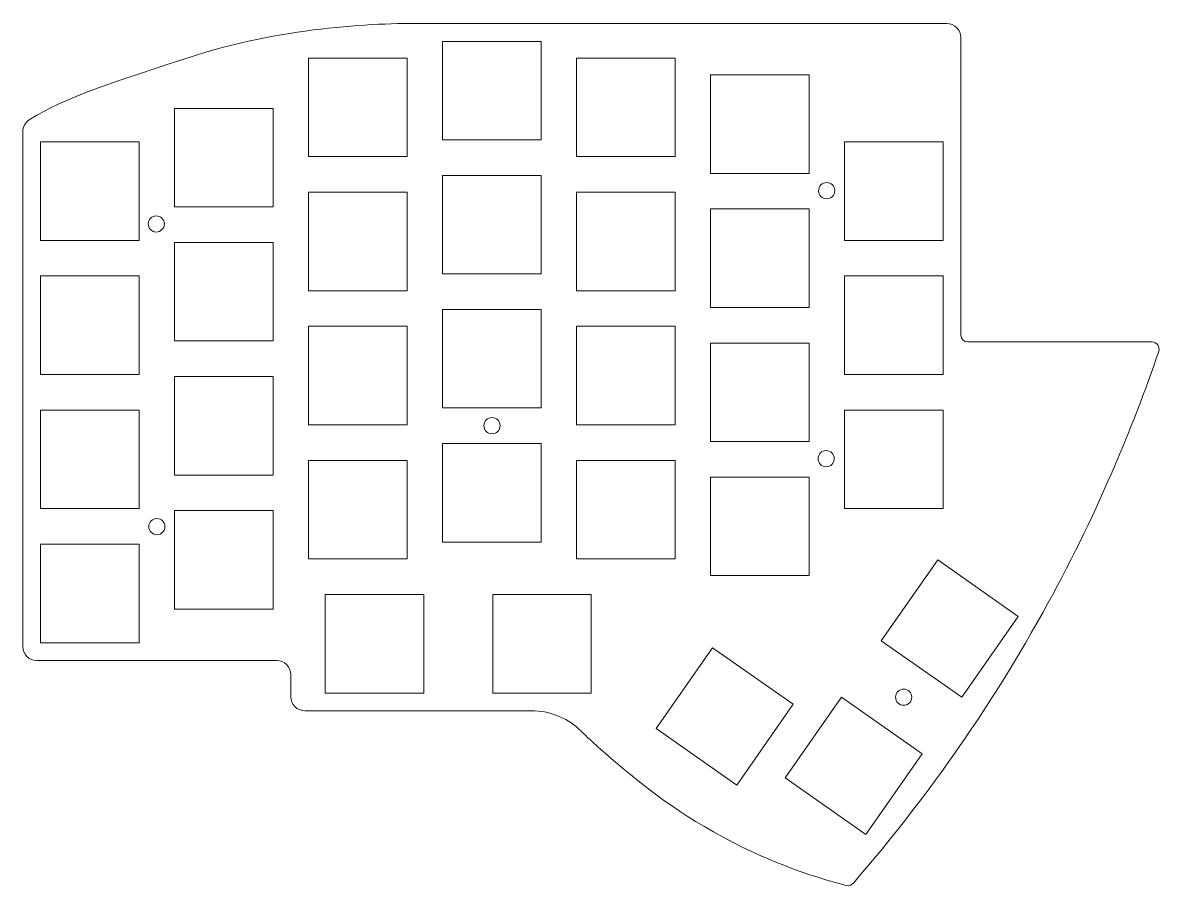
# Model space of a CAD drawing. Header units: millimetres. Extents: x 57 to 219, y -161 to -38.
import ezdxf

# ---------------------------------------------------------------- set-up
doc = ezdxf.new("R2010")
doc.units = ezdxf.units.MM
doc.header["$MEASUREMENT"] = 0
doc.layers.add('plate', color=7, linetype='Continuous', lineweight=0)
doc.layers.add('screws', color=7, linetype='Continuous', lineweight=0)

# ---------------------------------------------------------------- blocks, each defined once
blk = doc.blocks.new('Block_0')
at = {"layer": 'plate', "color": 250, "lineweight": 20, "true_color": 0x231f20}
for points in [[(130.83, -40.63), (116.83, -40.63), (116.83, -54.62), (130.83, -54.62)], [(111.78, -43.01), (97.78, -43.01), (97.78, -57.01), (111.78, -57.01)], [(149.88, -43.01), (135.88, -43.01), (135.88, -57.01), (149.88, -57.01)], [(168.93, -45.39), (154.93, -45.39), (154.93, -59.39), (168.93, -59.39)], [(92.73, -50.15), (78.73, -50.15), (78.73, -64.15), (92.73, -64.15)], [(73.68, -54.91), (59.68, -54.91), (59.68, -68.91), (73.68, -68.91)], [(187.98, -54.91), (173.98, -54.91), (173.98, -68.91), (187.98, -68.91)], [(130.83, -59.68), (116.83, -59.68), (116.83, -73.67), (130.83, -73.67)], [(111.78, -62.06), (97.78, -62.06), (97.78, -76.06), (111.78, -76.06)], [(149.88, -62.06), (135.88, -62.06), (135.88, -76.06), (149.88, -76.06)], [(168.93, -64.44), (154.93, -64.44), (154.93, -78.44), (168.93, -78.44)], [(92.73, -69.2), (78.73, -69.2), (78.73, -83.2), (92.73, -83.2)], [(59.68, -73.96), (59.68, -87.96), (73.68, -87.96), (73.68, -73.96)], [(187.98, -87.96), (187.98, -73.96), (173.98, -73.96), (173.98, -87.96)], [(130.83, -92.72), (130.83, -78.73), (116.83, -78.73), (116.83, -92.72)], [(111.78, -95.11), (111.78, -81.11), (97.78, -81.11), (97.78, -95.11)], [(149.88, -95.11), (149.88, -81.11), (135.88, -81.11), (135.88, -95.11)], [(168.93, -97.49), (168.93, -83.49), (154.93, -83.49), (154.93, -97.49)], [(78.73, -102.25), (92.73, -102.25), (92.73, -88.25), (78.73, -88.25)], [(59.68, -107.01), (73.68, -107.01), (73.68, -93.01), (59.68, -93.01)], [(173.98, -107.01), (187.98, -107.01), (187.98, -93.01), (173.98, -93.01)], [(130.83, -97.78), (116.83, -97.78), (116.83, -111.77), (130.83, -111.77)], [(111.78, -100.16), (97.78, -100.16), (97.78, -114.16), (111.78, -114.16)], [(135.88, -114.16), (149.88, -114.16), (149.88, -100.16), (135.88, -100.16)], [(154.93, -116.54), (168.93, -116.54), (168.93, -102.54), (154.93, -102.54)], [(78.73, -121.3), (92.73, -121.3), (92.73, -107.3), (78.73, -107.3)], [(59.68, -126.06), (73.68, -126.06), (73.68, -112.06), (59.68, -112.06)], [(187.21, -114.31), (179.18, -125.78), (190.64, -133.81), (198.67, -122.34)], [(100.16, -133.21), (114.16, -133.21), (114.16, -119.21), (100.16, -119.21)], [(123.97, -133.21), (137.97, -133.21), (137.97, -119.21), (123.97, -119.21)], [(155.21, -126.79), (147.18, -138.26), (158.65, -146.29), (166.68, -134.82)], [(165.52, -145.28), (176.99, -153.31), (185.02, -141.84), (173.55, -133.81)]]:
    blk.add_lwpolyline(points, close=True, dxfattribs=at)

msp = doc.modelspace()

# ---------------------------------------------------------------- linework, layer by layer
at = {"layer": 'plate', "color": 250, "lineweight": 20, "true_color": 0x231f20}
msp.add_open_spline([(175.27, -160.16), (175.03, -160.5), (174.6, -160.66), (174.2, -160.56), (166.72, -158.61), (160.85, -155.93), (156.71, -153.7), (149.34, -149.73), (144.21, -145.42), (141.11, -142.78), (139.05, -141.03), (137.39, -139.47), (136.21, -138.33), (134.37, -136.66), (131.97, -135.73), (129.49, -135.73), (129.49, -135.73), (97.25, -135.73), (97.25, -135.73), (96.15, -135.73), (95.25, -134.84), (95.25, -133.73), (95.25, -133.73), (95.25, -130.59), (95.25, -130.59), (95.25, -129.48), (94.35, -128.59), (93.25, -128.59), (93.25, -128.59), (59.15, -128.59), (59.15, -128.59), (58.05, -128.59), (57.15, -127.69), (57.15, -126.59), (57.15, -126.59), (57.15, -53.46), (57.15, -53.46), (57.15, -52.78), (57.5, -52.14), (58.08, -51.77), (63.55, -48.31), (71.21, -46.1), (80.96, -42.86), (93.48, -38.7), (106.87, -37.99), (114.3, -38.1), (114.3, -38.1), (188.5, -38.1), (188.5, -38.1), (189.6, -38.1), (190.5, -39), (190.5, -40.1), (190.5, -40.1), (190.5, -82.34), (190.5, -82.34), (190.5, -82.9), (190.95, -83.34), (191.5, -83.34), (191.5, -83.34), (217.68, -83.34), (217.68, -83.34), (218.37, -83.34), (218.85, -84.02), (218.63, -84.67), (214.93, -95.53), (209.7, -108.21), (202.19, -121.72), (193.31, -137.7), (183.69, -150.45), (175.27, -160.16)], degree=3, knots=[0, 0, 0, 0, 1, 1, 1, 2, 2, 2, 3, 3, 3, 4, 4, 4, 5, 5, 5, 6, 6, 6, 7, 7, 7, 8, 8, 8, 9, 9, 9, 10, 10, 10, 11, 11, 11, 12, 12, 12, 13, 13, 13, 14, 14, 14, 15, 15, 15, 16, 16, 16, 17, 17, 17, 18, 18, 18, 19, 19, 19, 20, 20, 20, 21, 21, 21, 22, 22, 22, 23, 23, 23, 23], dxfattribs=at)
at = {"layer": 'screws', "color": 250, "lineweight": 20, "true_color": 0x231f20}
for centre in [(171.43, -61.85), (76.13, -66.57), (123.85, -95.23), (171.36, -99.92), (76.22, -109.57), (182.38, -133.81)]:
    msp.add_circle(centre, 1.15, dxfattribs=at)

# ---------------------------------------------------------------- block references
at = {"layer": 'plate'}
msp.add_blockref('Block_0', (0, 0), dxfattribs=at)

doc.saveas('drawing.dxf')
